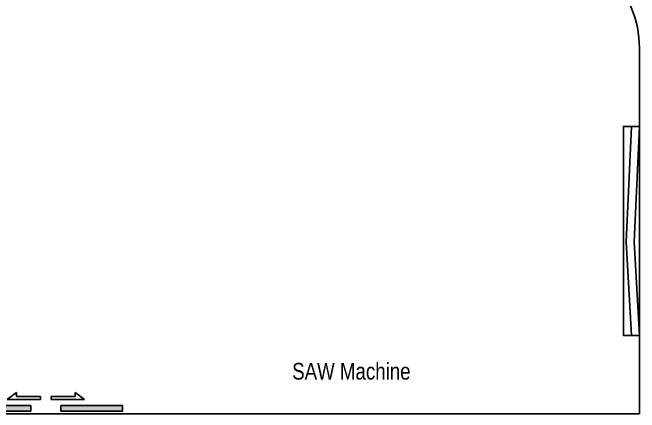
# Model space of a CAD drawing. Extents: x -399171 to -208330, y 1233220 to 1338350.
# Drawn here: x -304787 to -274789, y 1266962 to 1286092 of the extents above; entities that cross this region are included whole.
import ezdxf

# ---------------------------------------------------------------- set-up
doc = ezdxf.new("R2010")
doc.units = 0
doc.linetypes.add('HIDDEN', pattern=[9.525, 6.35, -3.175])
for name, color, linetype in [('2', 2, 'HIDDEN'), ('4', 4, 'CONTINUOUS'), ('DTHAY', 4, 'CONTINUOUS'), ('KICH_THUOC', 8, 'CONTINUOUS'), ('ROAD_-____NG', 4, 'CONTINUOUS'), ('TEXT', 3, 'CONTINUOUS')]:
    doc.layers.add(name, color=color, linetype=linetype)
doc.styles.add('STYLE1', font='arial.ttf', dxfattribs={"width": 0.8})

# ---------------------------------------------------------------- blocks, each defined once
blk = doc.blocks.new('MAT_BANG_CUA_DAY_KHUNG_THE')
at = {"layer": 'KICH_THUOC', "ltscale": 5}
for points in [[(0, 3372), (-250, 3372), (-250, 611), (0, 611)], [(0, -728), (-250, -728), (-250, -3488), (0, -3488)]]:
    blk.add_hatch(color=5, dxfattribs=at).paths.add_polyline_path(points)
at = {"layer": 'DTHAY', "ltscale": 5}
for p, q in [((-250, 3372), (-250, 611)), ((-250, 3372), (0, 3372)), ((0, 3372), (0, 611)), ((-518, 1668), (-839, 1252)), ((-518, 177), (-518, 1668)), ((-839, 1252), (-648, 1252)), ((-648, 1252), (-648, 177)), ((-250, 611), (0, 611)), ((-648, 177), (-518, 177)), ((-648, -1369), (-648, -293)), ((-648, -293), (-518, -293)), ((-518, -293), (-518, -1784)), ((-250, -3488), (-250, -728)), ((-250, -728), (0, -728)), ((0, -3488), (0, -728)), ((-518, -1784), (-839, -1369)), ((-839, -1369), (-648, -1369)), ((-250, -3488), (0, -3488))]:
    blk.add_line(p, q, dxfattribs=at)
blk = doc.blocks.new('678')
at = {"layer": 'KICH_THUOC', "ltscale": 0.2, "xscale": -1.071428571420256, "yscale": 1.071428571420256, "zscale": 1.071428571428571, "rotation": 89.99999999999994}
blk.add_blockref('MAT_BANG_CUA_DAY_KHUNG_THE', (-1014359, -34542), dxfattribs=at)

msp = doc.modelspace()

# ---------------------------------------------------------------- linework, layer by layer
at = {"layer": '4'}
for p, q in [((-275175, 1280645), (-275426, 1275126)), ((-274789, 1280645), (-275040, 1275126)), ((-275426, 1275126), (-275175, 1270645)), ((-275040, 1275126), (-274789, 1270645))]:
    msp.add_line(p, q, dxfattribs=at)
for points in [[(-274789, 1272900), (-274789, 1272900), (-274789, 1283900), (-274789, 1283900)], [(-274789, 1280645), (-274789, 1270645), (-275559, 1270645), (-275559, 1280645)]]:
    msp.add_lwpolyline(points, close=True, dxfattribs=at)
at = {"layer": 'ROAD_-____NG', "color": 6}
msp.add_lwpolyline([(-371458, 1266900), (-274789, 1266900), (-274789, 1284389, 0.414213), (-279789, 1289389), (-347134, 1289389)], format="xyb", dxfattribs=at)

# ---------------------------------------------------------------- block references
at = {"layer": 'TEXT'}
msp.add_blockref('678', (711099, 1301565), dxfattribs=at)

# ---------------------------------------------------------------- texts
at = {"layer": '2', "style": 'STYLE1', "width": 0.8}
msp.add_text('SAW Machine', height=800, dxfattribs=at).set_placement((-291406, 1268533))

doc.saveas('drawing.dxf')
